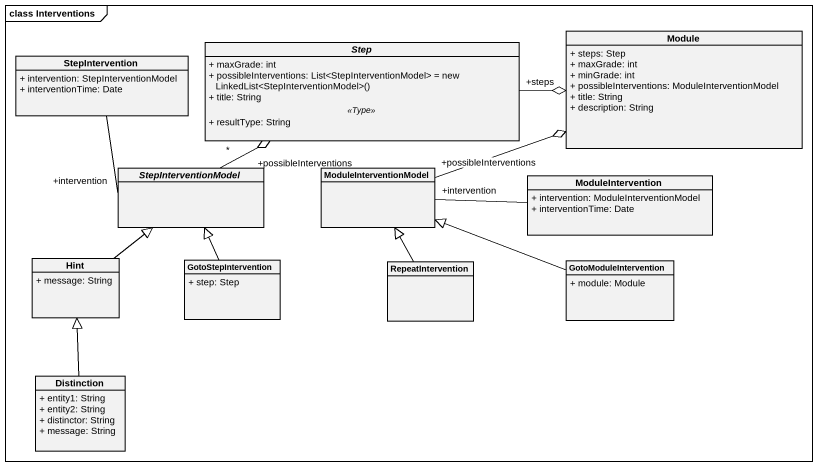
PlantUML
@startuml
mainframe class Interventions
hide circle
hide empty members
skinparam classAttributeIconSize 0
class Module {
  + steps: Step
  + maxGrade: int
  + minGrade: int
  + possibleInterventions: ModuleInterventionModel
  + title: String
  + description: String
}
class StepIntervention {
  + intervention: StepInterventionModel
  + interventionTime: Date
}
abstract class Step {
  + maxGrade: int
  {field} + possibleInterventions: List<StepInterventionModel> = new LinkedList<StepInterventionModel>()
  + title: String
  .. <<Type>> ..
  + resultType: String
}
abstract class StepInterventionModel
class ModuleInterventionModel
class ModuleIntervention {
  + intervention: ModuleInterventionModel
  + interventionTime: Date
}
class Hint {
  + message: String
}
class GotoStepIntervention {
  + step: Step
}
class RepeatIntervention
class GotoModuleIntervention {
  + module: Module
}
class Distinction {
  + entity1: String
  + entity2: String
  + distinctor: String
  + message: String
}
StepIntervention -- "+intervention" StepInterventionModel
Step "+steps" -right-o Module
StepInterventionModel "+possibleInterventions\n*" -up-o Step
ModuleInterventionModel "+possibleInterventions" -right-o Module
ModuleIntervention -left- "+intervention" ModuleInterventionModel
Hint -up-|> StepInterventionModel
GotoStepIntervention -up-|> StepInterventionModel
RepeatIntervention -up-|> ModuleInterventionModel
GotoModuleIntervention -left-|> ModuleInterventionModel
Distinction -up-|> Hint
@enduml
